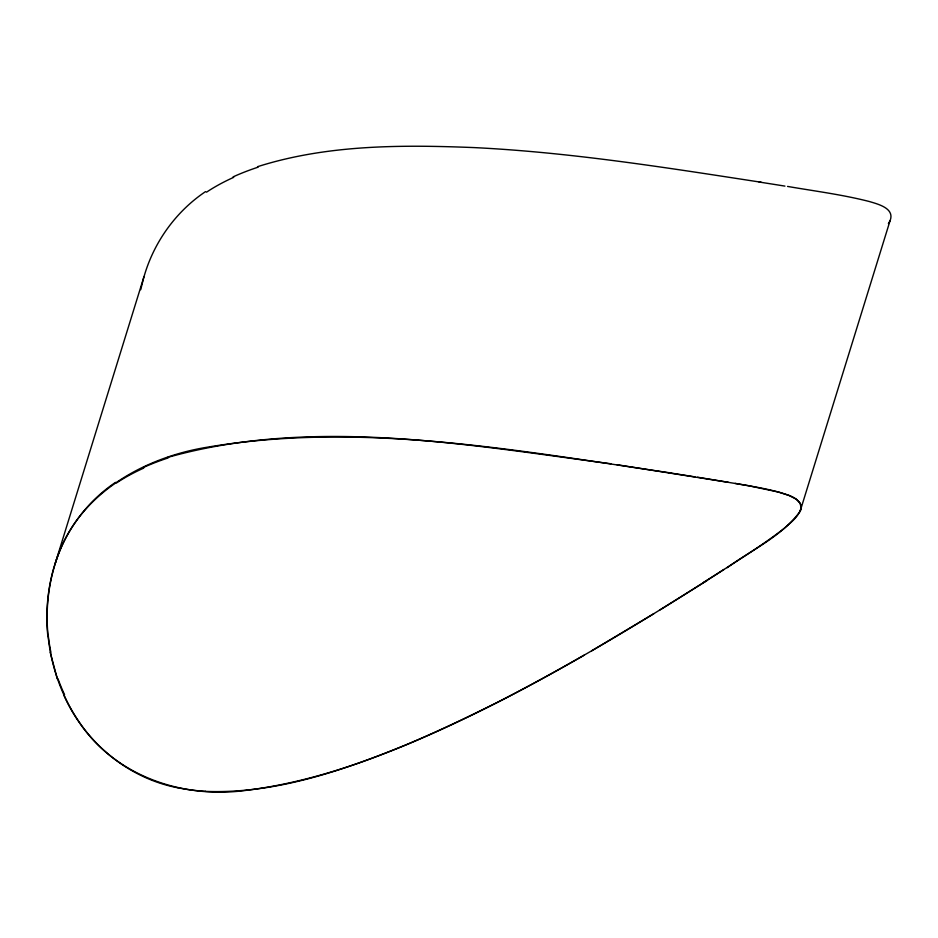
<?xml version="1.0" encoding="UTF-8"?>
<svg xmlns="http://www.w3.org/2000/svg" width="938" height="938" viewBox="0 0 938 938"><rect width="100%" height="100%" fill="white"/><g stroke="black" fill="none" stroke-linecap="round" stroke-linejoin="round"><path stroke-width="1.41" d="M140.7 289.736L143.866 277.038M727.138 567.725C751.725 549.785 781.706 536.407 800.079 511.421L890.08 220.653C895.04 208.306 877.945 204.109 869.456 201.553C842.547 194.635 814.911 191.141 787.557 186.428M800.079 511.421C804.394 503.167 795.014 497.339 788.377 495.217C771.2 489.085 752.991 486.658 735.122 483.375M55.401 562.8C65.824 530.31 87.175 501.396 115.55 482.367M888.392 223.607L890.08 220.653M205.563 191.598C177.176 210.628 155.825 239.53 145.413 272.032L53.853 567.818C47.439 589.861 45.54 613.159 47.826 635.987M706.959 580.599L660.153 609.817M653.739 613.757L591.62 650.878M584.28 655.123C526.922 688.093 468.179 718.871 407.115 744.444C343.109 770.415 275.409 794.158 205.363 791.367M257.528 166.694C327.292 144.522 401.757 144.722 474.182 147.594C570.55 152.331 665.945 167.609 761.199 182.253M167.515 457.463C312.002 416.718 465.142 444.471 610.873 463.771M671.186 473.022C517.178 450.498 359.582 420.775 204.203 447.731C141.65 458.682 78.534 494.818 57.136 557.817C37.872 612.444 46.97 675.466 79.812 723.022C116.054 776.805 184.352 799.199 246.917 790.253C335.945 778.962 418.887 741.489 498.453 701.835C573.728 663.225 646.153 619.361 717.347 573.751C739.965 559.083 762.969 544.896 784.274 528.34C790.734 522.536 798.449 516.99 801.052 508.29L800.266 503.436L796.28 499.227L789.104 495.499L778.728 492.11L748.372 485.673L697.555 477.208M728.38 482.308L616.899 464.72M177.223 787.674C126.993 777.813 84.221 741.301 63.69 694.824M57.3 678.878L50.171 652.156M205.399 791.309A152.531 86.835 -13.7 0 1 177.282 787.615M723.878 569.495A572.508 19.346 -29.8 0 1 703.512 582.451M669.017 472.775A182.863 3.049 8.4 0 1 694.929 476.879M143.057 467.652A470.313 231.111 21.9 0 1 168.125 457.932M116.5 482.953A452.597 222.845 22 0 1 143.702 468.109M50.851 652.168A726.293 360.849 5.1 0 1 48.295 635.999M64.57 694.718A620.077 314.031 0.3 0 1 57.992 678.819M759.03 182.007A182.863 3.049 8.4 0 1 784.942 186.111M233.07 176.883A470.313 231.111 21.9 0 1 258.126 167.163M206.512 192.173A452.597 222.845 22 0 1 233.703 177.341"/></g></svg>
